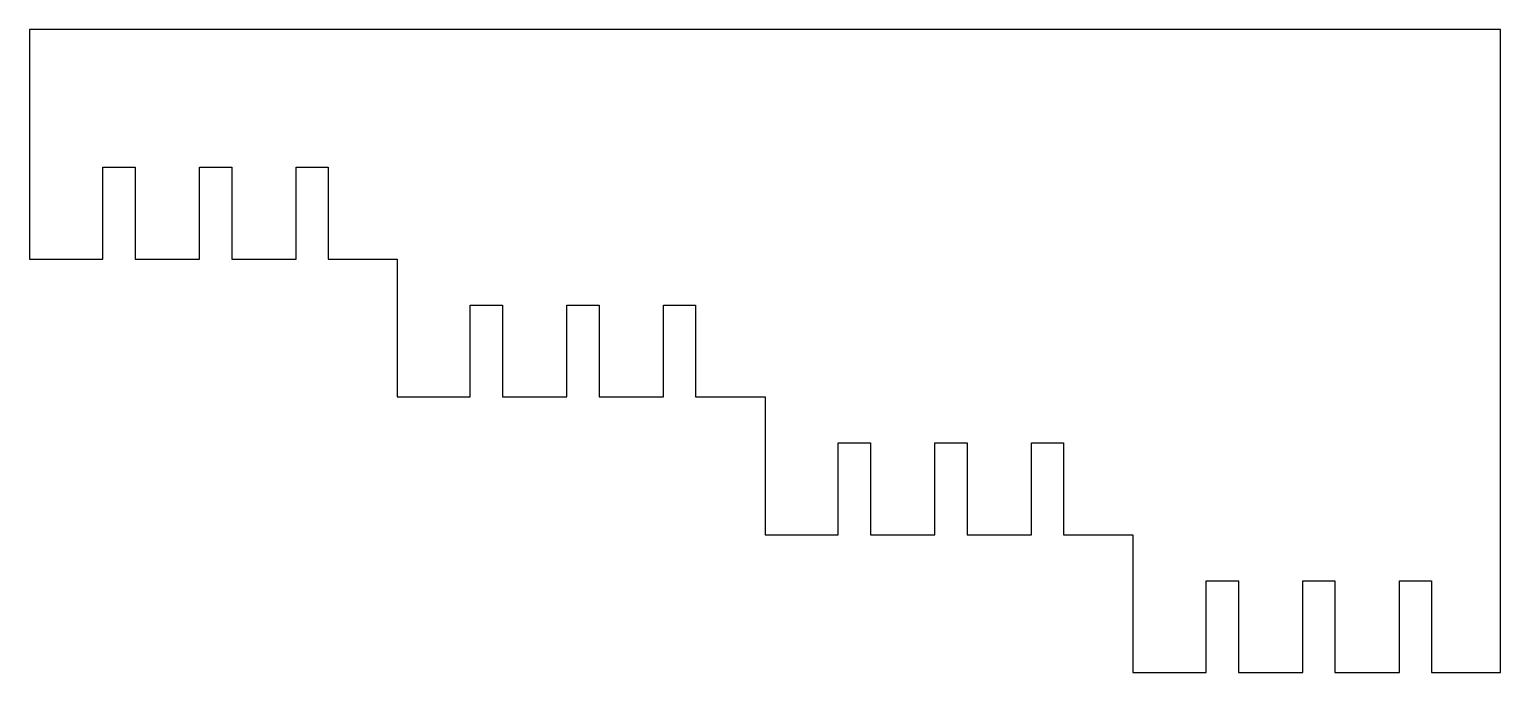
# Model space of a CAD drawing. Header units: millimetres. Extents: x -160 to 0, y -70 to 0.
import ezdxf

# ---------------------------------------------------------------- set-up
doc = ezdxf.new("R2010")
doc.units = ezdxf.units.MM
doc.layers.get('0').update_dxf_attribs({"linetype": 'CONTINUOUS'})

msp = doc.modelspace()

# ---------------------------------------------------------------- linework, layer by layer
msp.add_lwpolyline([(-152, -15), (-148.5, -15), (-148.5, -25), (-141.5, -25), (-141.5, -15), (-138, -15), (-138, -25), (-131, -25), (-131, -15), (-127.5, -15), (-127.5, -25), (-120, -25), (-120, -40), (-112.05, -40), (-112.05, -30), (-108.55, -30), (-108.55, -40), (-101.55, -40), (-101.55, -30), (-98.05, -30), (-98.05, -40), (-91.05, -40), (-91.05, -30), (-87.55, -30), (-87.55, -40), (-80, -40), (-80, -55), (-72.03, -55), (-72.03, -45), (-68.53, -45), (-68.53, -55), (-61.53, -55), (-61.53, -45), (-58.03, -45), (-58.03, -55), (-51.03, -55), (-51.03, -45), (-47.53, -45), (-47.53, -55), (-40, -55), (-40, -70), (-32.01, -70), (-32.01, -60), (-28.51, -60), (-28.51, -70), (-21.51, -70), (-21.51, -60), (-18.01, -60), (-18.01, -70), (-11.01, -70), (-11.01, -60), (-7.51, -60), (-7.51, -70), (0, -70), (0, 0), (-160, 0), (-160, -25), (-152, -25)], close=True)

doc.saveas('drawing.dxf')
